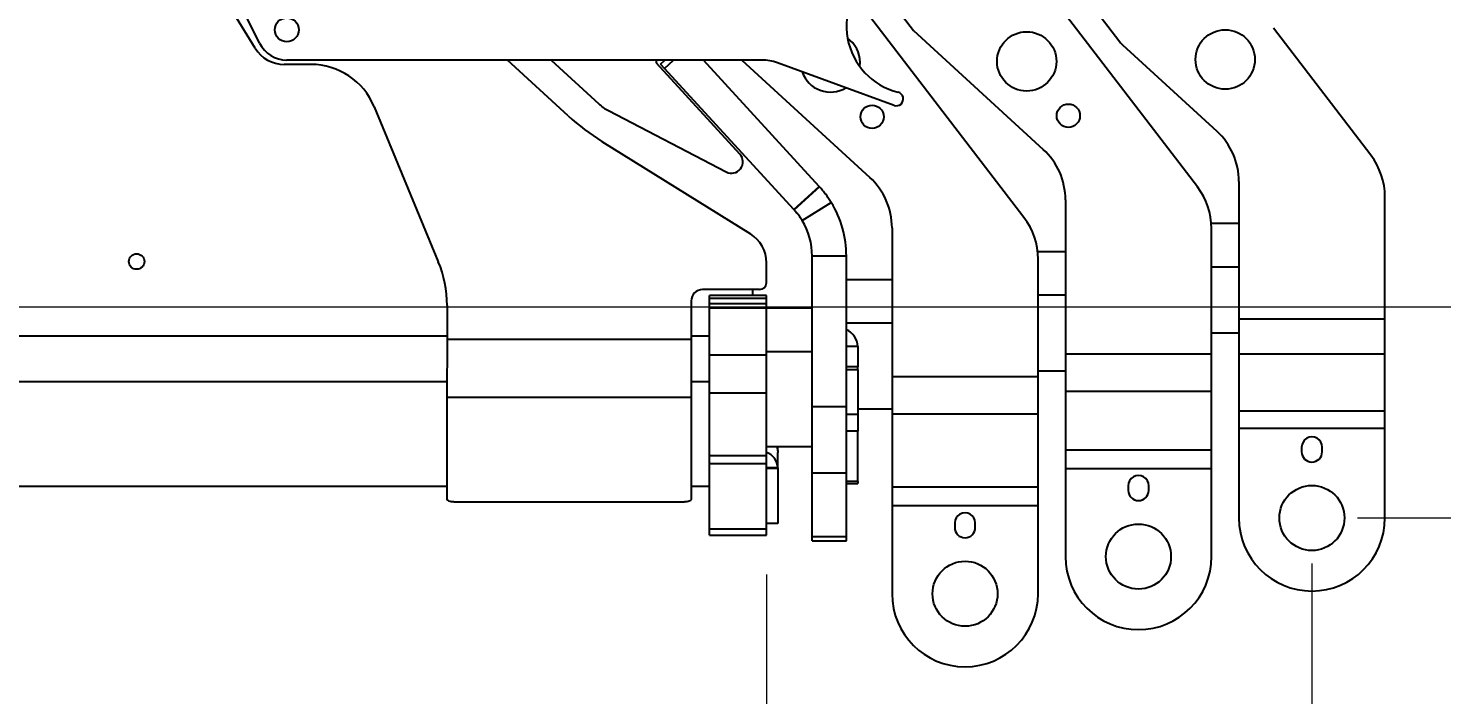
# Model space of a CAD drawing. Header units: millimetres. Extents: x 0 to 415, y 0 to 292.
# Drawn here: x 306.84 to 337.81, y 186.11 to 200.71 of the extents above; entities that cross this region are included whole.
import ezdxf

# ---------------------------------------------------------------- set-up
doc = ezdxf.new("R2010")
doc.units = ezdxf.units.MM
doc.styles.add('SLDTEXTSTYLE0', font='TXT', dxfattribs={"width": 0.75})
doc.dimstyles.new('SLDDIMSTYLE0', dxfattribs={"dimtxt": 3.5, "dimasz": 3.302, "dimexe": 0, "dimexo": 0.0625, "dimgap": 0.875, "dimtad": 1, "dimlfac": 20, "dimrnd": 1e-09, "dimzin": 4, "dimdsep": 46, "dimtxsty": 'SLDTEXTSTYLE0', "dimsah": 1, "dimcen": 0.09, "dimadec": 0, "dimazin": 1, "dimtfac": 1, "dimtofl": 0, "dimtmove": 0, "dimatfit": 3, "dimfxl": 1, "dimfrac": 2, "dimtolj": 1, "dimtzin": 12, "dimarcsym": 0})
doc.dimstyles.new('SLDDIMSTYLE1', dxfattribs={"dimtxt": 3.5, "dimasz": 3.302, "dimexe": 0, "dimexo": 0.0625, "dimgap": 0.875, "dimtad": 1, "dimlfac": 20, "dimrnd": 1e-09, "dimzin": 12, "dimdsep": 46, "dimtxsty": 'SLDTEXTSTYLE0', "dimsah": 1, "dimcen": 0.09, "dimadec": 0, "dimazin": 3, "dimtfac": 1, "dimtmove": 0, "dimatfit": 0, "dimfxl": 1, "dimfrac": 2, "dimtolj": 1, "dimtzin": 12, "dimarcsym": 0})
doc.dimstyles.new('SLDDIMSTYLE2', dxfattribs={"dimtxt": 3.5, "dimasz": 3.302, "dimexe": 0, "dimexo": 0.0625, "dimgap": 0.875, "dimtad": 1, "dimlfac": 20, "dimrnd": 1e-09, "dimzin": 12, "dimdsep": 46, "dimtxsty": 'SLDTEXTSTYLE0', "dimsah": 1, "dimcen": 0.09, "dimadec": 0, "dimazin": 3, "dimtfac": 1, "dimtofl": 0, "dimtmove": 0, "dimatfit": 3, "dimfxl": 1, "dimfrac": 2, "dimtolj": 1, "dimtzin": 12, "dimarcsym": 0})

# ---------------------------------------------------------------- blocks, each defined once
blk = doc.blocks.new('_D_4')
at = {"color": 7, "linetype": 'Continuous', "lineweight": 0}
for p, q in [((213.516, 193.609), (213.516, 174.205)), ((323.016, 188.744), (323.016, 174.205)), ((213.516, 175.205), (323.016, 175.205))]:
    blk.add_line(p, q, dxfattribs=at)
at = {"color": 7, "linetype": 'Continuous', "lineweight": 18}
for points in [[(213.516, 175.205), (216.818, 174.697), (216.818, 175.713)], [(323.016, 175.205), (319.714, 175.713), (319.714, 174.697)]]:
    blk.add_solid(points, dxfattribs=at)
at = {"color": 7, "linetype": 'Continuous', "lineweight": 18, "insert": (265.171, 179.717), "char_height": 3.5, "attachment_point": 1, "style": 'SLDTEXTSTYLE0'}
blk.add_mtext('2190.00', dxfattribs=at)
blk = doc.blocks.new('_D_5')
at = {"color": 7, "linetype": 'Continuous', "lineweight": 0}
for p, q in [((213.516, 193.609), (213.516, 159.757)), ((334.966, 188.983), (334.966, 159.757)), ((334.966, 160.757), (213.516, 160.757))]:
    blk.add_line(p, q, dxfattribs=at)
at = {"color": 7, "linetype": 'Continuous', "lineweight": 18}
for points in [[(213.516, 160.757), (216.818, 160.249), (216.818, 161.265)], [(334.966, 160.757), (331.664, 161.265), (331.664, 160.249)]]:
    blk.add_solid(points, dxfattribs=at)
at = {"color": 7, "linetype": 'Continuous', "lineweight": 18, "insert": (265.171, 165.269), "char_height": 3.5, "attachment_point": 1, "style": 'SLDTEXTSTYLE0'}
blk.add_mtext('2428.99', dxfattribs=at)
blk = doc.blocks.new('_D_6')
at = {"color": 7, "linetype": 'Continuous', "lineweight": 0}
for p, q in [((352.567, 194.609), (352.567, 200.959)), ((214.516, 194.609), (353.567, 194.609)), ((352.567, 189.983), (352.567, 194.609)), ((335.966, 189.983), (353.567, 189.983)), ((352.567, 189.983), (352.567, 174.569))]:
    blk.add_line(p, q, dxfattribs=at)
at = {"color": 7, "linetype": 'Continuous', "lineweight": 18}
for points in [[(352.567, 194.609), (353.075, 197.911), (352.059, 197.911)], [(352.567, 189.983), (352.059, 186.681), (353.075, 186.681)]]:
    blk.add_solid(points, dxfattribs=at)
at = {"color": 7, "linetype": 'Continuous', "lineweight": 18, "insert": (348.055, 174.569), "char_height": 3.5, "attachment_point": 1, "rotation": 90, "style": 'SLDTEXTSTYLE0'}
blk.add_mtext('92.52', dxfattribs=at)

msp = doc.modelspace()

# ---------------------------------------------------------------- linework, layer by layer
at = {"color": 7, "linetype": 'Continuous', "lineweight": 25}
for p, q in [((311.91092, 200.38026), (310.58363, 203.04987)), ((311.81211, 200.27482), (310.31241, 202.71491)), ((329.52282, 202.02233), (330.76023, 200.40953)), ((325.28769, 201.89838), (326.23873, 200.65883)), ((332.45595, 197.23747), (328.92281, 201.84245)), ((328.65592, 196.56449), (324.92319, 201.4296)), ((336.25599, 197.9285), (334.12275, 200.70889)), ((326.23873, 200.65883), (329.07935, 198.05561)), ((330.81911, 200.34527), (332.87937, 198.45719)), ((313.03374, 199.91751), (312.45104, 199.91754)), ((322.91276, 200.01163), (312.50498, 200.01216)), ((318.67391, 198.78959), (317.34012, 200.01192)), ((318.29547, 200.01187), (319.34018, 199.05446)), ((322.4327, 197.95269), (320.60871, 199.94343)), ((320.6951, 199.92599), (320.78868, 200.01174)), ((320.78194, 199.83121), (320.6951, 199.92599)), ((320.78194, 199.83121), (320.97897, 200.01173)), ((323.61499, 196.73917), (320.78194, 199.83121)), ((324.16797, 197.24583), (321.63378, 200.01169)), ((322.4735, 200.01165), (325.27932, 197.44033)), ((325.81166, 199.02053), (323.25478, 199.9513)), ((325.05971, 199.87012), (325.06606, 199.96071)), ((314.41951, 198.99146), (315.8256, 195.59638)), ((319.55402, 198.90472), (322.13292, 197.56206)), ((319.41004, 198.23083), (322.6622, 196.20673)), ((333.36593, 197.35124), (333.36577, 194.3405)), ((323.61499, 196.73917), (324.16797, 197.24583)), ((324.1748, 197.23838), (323.62181, 196.73172)), ((324.1748, 197.23838), (324.16797, 197.24583)), ((336.56577, 194.34034), (336.56591, 197.01534)), ((323.62181, 196.73172), (323.61499, 196.73917)), ((323.79557, 196.50088), (324.43544, 196.89212)), ((329.56591, 196.94967), (329.56573, 193.57856)), ((333.36588, 196.42997), (332.76215, 196.43)), ((325.76588, 196.33439), (325.76571, 193.08057)), ((332.76573, 193.57839), (332.76588, 196.32431)), ((324.01568, 192.42407), (324.01584, 195.71831)), ((324.76584, 195.71827), (324.01584, 195.71831)), ((324.76568, 192.42403), (324.76584, 195.71827)), ((329.56585, 195.81394), (328.95701, 195.81397)), ((323.01588, 195.13658), (323.0159, 195.56995)), ((328.96571, 193.08041), (328.96584, 195.65133)), ((333.36583, 195.47835), (332.76583, 195.47838)), ((325.76582, 195.19791), (324.76582, 195.19796)), ((322.86587, 194.98659), (321.61587, 194.98665)), ((321.76585, 194.68064), (321.76586, 194.79981)), ((323.01586, 194.85333), (321.76586, 194.8534)), ((321.76586, 194.79981), (321.76586, 194.8534)), ((321.76586, 194.79981), (323.01586, 194.79975)), ((322.71586, 194.85335), (322.71587, 194.9866)), ((323.01585, 194.68057), (323.01586, 194.79975)), ((323.01586, 194.79975), (323.01586, 194.85333)), ((329.5658, 194.86232), (328.9658, 194.86235)), ((316.01585, 194.63966), (316.01581, 193.90049)), ((321.36586, 194.73667), (321.36581, 193.90022)), ((321.7658, 193.55854), (321.76585, 194.58422)), ((321.76585, 194.68064), (323.01585, 194.68057)), ((321.76585, 194.58422), (321.76585, 194.68064)), ((321.76585, 194.58422), (323.01585, 194.58416)), ((323.0158, 193.55847), (323.01585, 194.58416)), ((323.01585, 194.58416), (323.01585, 194.68057)), ((324.01579, 194.5765), (323.01585, 194.57655)), ((325.76577, 194.24629), (324.76577, 194.24634)), ((333.36577, 194.3405), (333.36573, 193.57446)), ((336.56577, 194.34034), (333.36577, 194.3405)), ((336.56573, 193.57429), (336.56577, 194.34034)), ((316.01582, 193.9642), (253.24963, 193.96742)), ((316.01581, 193.90049), (316.01575, 192.63166)), ((316.01581, 193.90049), (321.36581, 193.90022)), ((321.36581, 193.90022), (321.36575, 192.63138)), ((321.76582, 193.9639), (321.36582, 193.96392)), ((333.36576, 194.02783), (332.76576, 194.02786)), ((321.76575, 192.725), (321.7658, 193.55854)), ((321.7658, 193.55854), (323.0158, 193.55847)), ((323.01575, 192.72493), (323.0158, 193.55847)), ((324.01574, 193.62487), (323.0158, 193.62492)), ((325.01574, 193.74037), (324.76574, 193.74038)), ((325.01574, 193.74037), (325.01572, 193.29186)), ((329.56573, 193.57856), (329.56569, 192.7594)), ((329.56573, 193.57856), (332.76573, 193.57839)), ((332.76569, 192.75924), (332.76573, 193.57839)), ((333.36573, 193.57446), (333.36567, 192.32529)), ((336.56573, 193.57429), (333.36573, 193.57446)), ((336.56567, 192.32512), (336.56573, 193.57429)), ((325.01572, 193.29186), (324.76572, 193.29188)), ((325.01572, 193.22847), (325.01572, 193.29186)), ((316.01576, 192.96726), (297.26577, 192.96822)), ((321.76576, 192.96696), (321.36576, 192.96698)), ((325.01572, 193.22847), (324.76572, 193.22848)), ((325.01572, 193.22847), (325.01567, 192.24767)), ((325.76571, 193.08057), (325.76567, 192.26142)), ((325.76571, 193.08057), (328.96571, 193.08041)), ((328.96567, 192.26126), (328.96571, 193.08041)), ((329.56572, 193.20049), (328.96572, 193.20052)), ((316.01575, 192.63166), (316.01563, 190.39751)), ((316.01575, 192.63166), (321.36575, 192.63138)), ((321.36575, 192.63138), (321.36563, 190.39723)), ((321.76568, 191.34946), (321.76575, 192.725)), ((321.76575, 192.725), (323.01575, 192.72493)), ((323.01568, 191.3494), (323.01575, 192.72493)), ((329.56569, 192.7594), (329.56563, 191.47734)), ((329.56569, 192.7594), (332.76569, 192.75924)), ((332.76563, 191.47718), (332.76569, 192.75924)), ((324.0156, 190.97518), (324.01568, 192.42407)), ((324.01568, 192.42407), (324.76568, 192.42403)), ((324.7656, 190.97514), (324.76568, 192.42403)), ((325.76567, 192.36787), (325.01567, 192.36791)), ((333.36567, 192.32529), (333.36565, 191.94226)), ((336.56567, 192.32512), (333.36567, 192.32529)), ((336.56565, 191.9421), (336.56567, 192.32512)), ((325.01567, 192.24767), (324.76567, 192.24768)), ((325.01567, 192.24767), (325.01565, 191.88515)), ((325.76567, 192.26142), (325.76559, 190.66389)), ((325.76567, 192.26142), (328.96567, 192.26126)), ((328.96559, 190.66373), (328.96567, 192.26126)), ((325.01565, 191.88515), (324.76565, 191.88516)), ((325.01559, 190.7788), (325.01565, 191.88515)), ((333.36565, 191.94226), (333.36555, 189.98308)), ((336.56565, 191.9421), (333.36565, 191.94226)), ((336.56555, 189.98291), (336.56565, 191.9421)), ((324.01563, 191.54043), (323.01569, 191.54048)), ((323.26569, 191.46311), (323.26222, 191.46311)), ((323.26567, 191.08267), (323.26569, 191.41548)), ((323.26569, 191.46311), (323.26569, 191.54047)), ((323.26569, 191.46311), (323.26569, 191.41548)), ((329.56563, 191.47734), (329.56561, 191.06777)), ((329.56563, 191.47734), (332.76563, 191.47718)), ((332.76561, 191.0676), (332.76563, 191.47718)), ((334.74063, 191.53301), (334.74062, 191.43301)), ((335.19062, 191.43299), (335.19063, 191.53299)), ((321.7656, 189.74393), (321.76567, 191.17416)), ((321.76567, 191.17416), (321.76568, 191.34946)), ((321.76567, 191.17416), (323.01567, 191.17409)), ((321.76568, 191.34946), (323.01568, 191.3494)), ((323.0156, 189.74387), (323.01567, 191.17409)), ((323.01567, 191.17409), (323.01568, 191.3494)), ((323.26567, 191.08267), (323.01567, 191.08268)), ((323.26567, 191.08267), (323.26567, 191.06691)), ((323.26567, 191.06691), (323.01567, 191.06692)), ((323.26567, 191.06691), (323.26561, 189.8612)), ((324.01553, 189.57798), (324.0156, 190.97518)), ((324.0156, 190.97518), (324.7656, 190.97514)), ((324.76553, 189.57794), (324.7656, 190.97514)), ((325.01559, 190.7788), (324.76559, 190.77881)), ((325.01559, 190.7788), (325.01559, 190.74132)), ((329.56561, 191.06777), (329.56551, 189.13766)), ((329.56561, 191.06777), (332.76561, 191.0676)), ((332.76551, 189.1375), (332.76561, 191.0676)), ((316.01565, 190.67021), (297.26565, 190.67117)), ((321.76565, 190.66991), (321.36565, 190.66993)), ((324.76559, 190.74134), (325.01559, 190.74132)), ((325.76559, 190.66389), (325.76556, 190.25432)), ((325.76559, 190.66389), (328.96559, 190.66373)), ((328.96556, 190.25415), (328.96559, 190.66373)), ((330.94059, 190.68759), (330.94058, 190.58759)), ((331.39058, 190.58757), (331.39059, 190.68757)), ((316.16563, 190.33411), (321.21563, 190.33385)), ((325.76556, 190.25432), (325.76546, 188.32421)), ((325.76556, 190.25432), (328.96556, 190.25415)), ((328.96546, 188.32405), (328.96556, 190.25415)), ((323.26561, 189.8612), (323.01561, 189.86121)), ((327.14054, 189.87414), (327.14054, 189.77414)), ((327.59054, 189.77412), (327.59054, 189.87412)), ((321.76559, 189.6034), (321.7656, 189.74393)), ((321.76559, 189.6034), (323.01559, 189.60333)), ((321.7656, 189.74393), (323.0156, 189.74387)), ((323.01559, 189.60333), (323.0156, 189.74387)), ((324.01552, 189.48598), (324.01553, 189.57798)), ((324.01553, 189.57798), (324.76553, 189.57794)), ((324.76552, 189.48594), (324.76553, 189.57794)), ((324.01552, 189.48598), (324.76552, 189.48594))]:
    msp.add_line(p, q, dxfattribs=at)
at = {"color": 7, "linetype": 'Continuous', "lineweight": 25, "flags": 128}
for points in [[(323.24117, 191.54047), (323.258, 191.48621), (323.26569, 191.41548)], [(316.16563, 190.33411), (316.13637, 190.33533), (316.10823, 190.33894), (316.08229, 190.3448), (316.05956, 190.35268), (316.04091, 190.36229), (316.02705, 190.37325), (316.01851, 190.38514), (316.01563, 190.39751)], [(321.36563, 190.39723), (321.36275, 190.38487), (321.35421, 190.37297), (321.34035, 190.36202), (321.3217, 190.35241), (321.29897, 190.34453), (321.27303, 190.33867), (321.24489, 190.33506), (321.21563, 190.33385)]]:
    msp.add_lwpolyline(points, dxfattribs=at)
at = {"color": 7, "linetype": 'Continuous', "lineweight": 25}
for centre, radius in [((312.50502, 200.67564), 0.2625), ((333.06607, 200.0247), 0.65), ((328.71606, 199.9837), 0.65), ((325.32914, 198.77067), 0.255), ((329.62914, 198.79363), 0.255), ((309.2159, 195.59983), 0.17), ((334.96555, 189.983), 0.7125), ((331.16551, 189.13758), 0.7125), ((327.36546, 188.32413), 0.7125)]:
    msp.add_circle(centre, radius, dxfattribs=at)
for centre, radius, start, end in [((326.26617, 200.76146), 1.5, 125.093859, 255.855947), ((312.50502, 200.67564), 0.66347, 206.435943, 269.997058), ((324.41606, 199.96075), 0.65, 359.997058, 54.819467), ((331.15692, 200.71389), 0.5, 217.497058, 227.497058), ((312.45108, 200.66754), 0.75, 211.575236, 269.997058), ((313.03367, 198.41751), 1.5, 22.497058, 89.997058), ((320.64558, 199.97721), 0.05, 136.31314, 222.497058), ((322.91271, 199.01163), 1, 69.997058, 89.997058), ((324.41606, 199.96075), 0.65, 198.663489, 301.330627), ((325.86297, 199.16148), 0.15, 249.997058, 75.855947), ((320.01581, 199.79171), 1, 227.497058, 242.497058), ((322.05205, 202.4758), 5, 227.497058, 238.10242), ((331.86593, 197.35132), 1.5, 359.997058, 47.497058), ((322.24837, 197.7838), 0.25, 242.497058, 42.497058), ((328.06591, 196.94975), 1.5, 359.997058, 47.497058), ((335.06591, 197.01542), 1.5, 359.997058, 37.497058), ((324.26588, 196.33447), 1.5, 359.997058, 47.497058), ((331.26588, 196.32439), 1.5, 359.997058, 37.497058), ((322.51584, 195.71839), 2.25, 359.997058, 31.443685), ((322.51584, 195.71839), 1.5, 359.997058, 31.443685), ((327.46584, 195.65141), 1.5, 359.997058, 37.497058), ((322.2659, 195.56999), 0.75, 359.997058, 58.10242), ((313.51585, 194.63979), 2.5, 359.997058, 22.497058), ((322.86588, 195.13659), 0.15, 269.997058, 359.997058), ((321.61586, 194.73665), 0.25, 89.997058, 179.997058), ((324.60818, 193.72971), 0.4077, 1.498229, 67.262461), ((334.96563, 191.533), 0.225, 359.997058, 179.997058), ((322.90088, 191.07234), 0.36494, 1.621514, 71.663516), ((334.96562, 191.433), 0.225, 179.997058, 359.997058), ((331.16559, 190.68758), 0.225, 359.997058, 179.997058), ((331.16558, 190.58758), 0.225, 179.997058, 359.997058), ((327.36554, 189.87413), 0.225, 359.997058, 179.997058), ((334.96555, 189.983), 1.6, 179.997058, 359.997058), ((327.36554, 189.77413), 0.225, 179.997058, 359.997058), ((331.16551, 189.13758), 1.6, 179.997058, 359.997058), ((327.36546, 188.32413), 1.6, 179.997058, 359.997058)]:
    msp.add_arc(centre, radius, start, end, dxfattribs=at)
for points, knots in [([(324.43544, 196.89212), (324.41608, 196.92282), (324.37737, 196.9842), (324.31377, 197.07239), (324.24671, 197.1577), (324.19877, 197.21149), (324.1748, 197.23838)], [0, 0, 0, 0, 0.25027254, 0.50043555, 0.75024409, 1, 1, 1, 1]), ([(323.79557, 196.50088), (323.77822, 196.52806), (323.7435, 196.58246), (323.68526, 196.65975), (323.64298, 196.70771), (323.62181, 196.73172)], [0, 0, 0, 0, 0.33278833, 0.66603575, 1, 1, 1, 1])]:
    msp.add_open_spline(points, degree=3, knots=knots, dxfattribs=at)

# ---------------------------------------------------------------- dimensions: what is measured, and where the dimension line sits
at = {"color": 7, "linetype": 'Continuous', "lineweight": 18}
dim = msp.add_linear_dim(base=(352.56714, 194.60896), p1=(334.96555, 189.983), p2=(213.51585, 194.60896), angle=90, dimstyle='SLDDIMSTYLE1', dxfattribs=at)
dim.commit()
dim.dimension.update_dxf_attribs({"geometry": '_D_6', "text_midpoint": (352.56714, 180.38816), "dimtype": 160})
for base, p1, p2, dimstyle, picture, middle in [((323.0155995, 175.2052781), (213.5158491, 194.6089554), (323.0155995, 189.7438704), 'SLDDIMSTYLE0', '_D_4', (273.5759003, 175.2052781)), ((213.51585, 160.75746), (334.96555, 189.983), (213.51585, 194.60896), 'SLDDIMSTYLE2', '_D_5', (273.5759, 160.75746))]:
    dim = msp.add_linear_dim(base=base, p1=p1, p2=p2, dimstyle=dimstyle, dxfattribs=at)
    dim.commit()
    dim.dimension.update_dxf_attribs({"geometry": picture, "text_midpoint": middle, "dimtype": 160})

doc.saveas('drawing.dxf')
